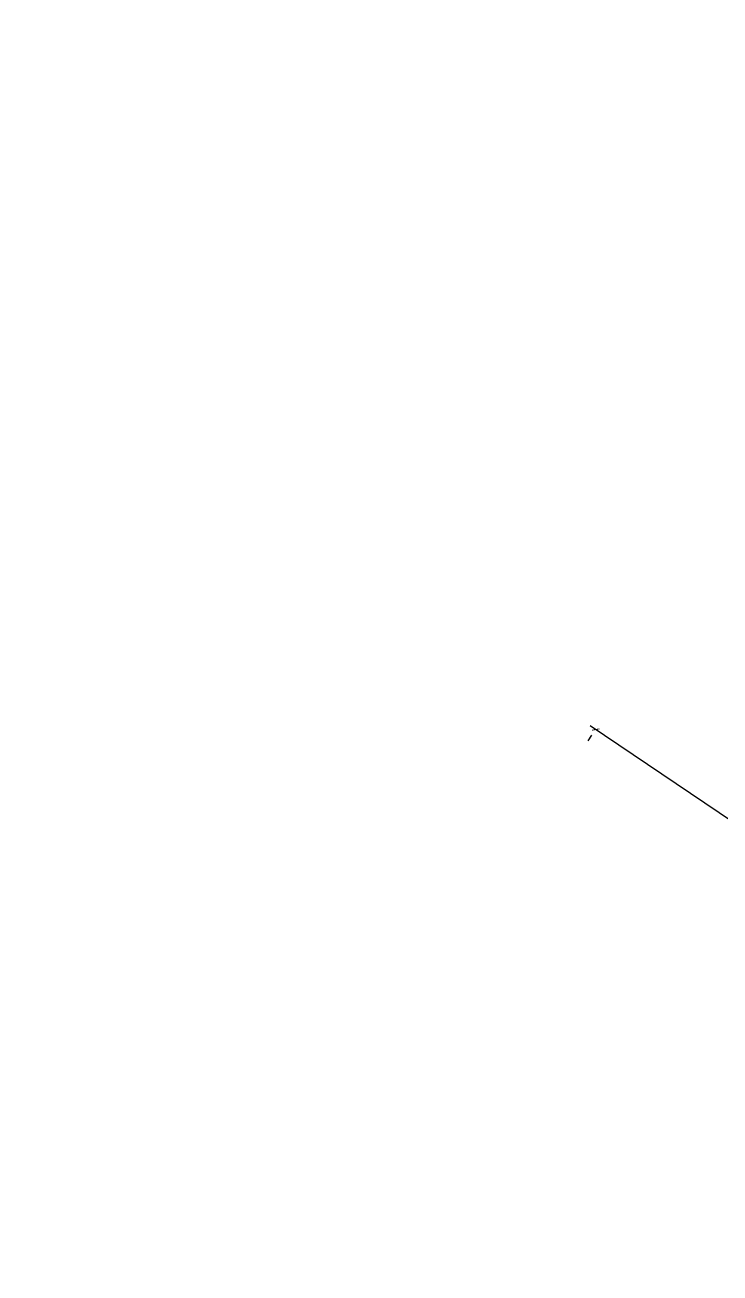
# Model space of a CAD drawing. Header units: millimetres. Extents: x -813692 to 807431, y 0 to 1813163.
# Drawn here: x 56791 to 77488, y 947289 to 984426 of the extents above; entities that cross this region are included whole.
import ezdxf

# ---------------------------------------------------------------- set-up
doc = ezdxf.new("R2010")
doc.units = ezdxf.units.MM
doc.layers.add('A-ANNO-DIMS', color=7, linetype='Continuous', lineweight=9)
doc.layers.add('АР_монолит', color=252, linetype='Continuous', lineweight=50)
doc.layers.add('Вставка', color=252, linetype='Continuous')
doc.styles.add('GOST 2.304', font='GOST Common.ttf')
doc.linetypes.add('Truba', pattern='A,3e-05,[4,MSH_7,S=1,R=0,X=0,Y=0],-3.022072', length=3.022102)
doc.dimstyles.new('М-200', dxfattribs={"dimtxt": 400, "dimasz": 160, "dimexe": 200, "dimexo": 400, "dimgap": 50, "dimtad": 1, "dimdec": 0, "dimzin": 0, "dimdsep": 46, "dimtxsty": 'GOST 2.304', "dimblk": 'ARCHTICK', "dimcen": 180, "dimdle": 200, "dimadec": 0, "dimazin": 0, "dimtfac": 1, "dimtdec": 0, "dimtmove": 1, "dimatfit": 0, "dimfxl": 1, "dimtolj": 1, "dimtzin": 0, "dimarcsym": 0})

# ---------------------------------------------------------------- blocks, each defined once
blk = doc.blocks.new('_ArchTick')
at = {"color": 0, "linetype": 'ByBlock', "const_width": 0.15}
blk.add_lwpolyline([(-0.5, -0.5), (0.5, 0.5)], dxfattribs=at)
blk = doc.blocks.new('*D36')
at = {"layer": 'A-ANNO-DIMS', "color": 0, "lineweight": -2, "transparency": 16777216}
for p, q in [((-22659, -81307), (-93376, -33608)), ((-93434, -34052), (-93322, -33886)), ((-23049, -81527), (-22937, -81361))]:
    blk.add_line(p, q, dxfattribs=at)
at = {"layer": 'Defpoints', "color": 0, "lineweight": 30, "transparency": 16777216}
for p in [(-93210, -33720), (-93210, -33720), (-22825, -81196)]:
    blk.add_point(p, dxfattribs=at)
at = {"layer": 'A-ANNO-DIMS', "color": 0, "lineweight": -2, "transparency": 16777216, "xscale": 160, "yscale": 160, "zscale": 160}
for p, rotation in [((-93210, -33720), 145.9999990259533), ((-22825, -81196), 325.9999990259533)]:
    blk.add_blockref('_ArchTick', p, dxfattribs=dict(at, rotation=rotation))
at = {"layer": 'A-ANNO-DIMS', "color": 0, "transparency": 16777216, "insert": (-57878, -57251), "char_height": 400, "attachment_point": 5, "rotation": 326, "style": 'GOST 2.304'}
blk.add_mtext('\\A1;84900', dxfattribs=at)
blk = doc.blocks.new('Оси200')
at = {"layer": 'A-ANNO-DIMS'}
dim = blk.add_aligned_dim(p1=(-22825.1, -81195.6), p2=(-93210.4, -33720.1), distance=0, dimstyle='М-200', dxfattribs=at)
dim.commit()
dim.dimension.update_dxf_attribs({"geometry": '*D36', "text_midpoint": (-57878, -57250.6)})
blk = doc.blocks.new('A$C6724712c')
at = {"layer": 'A-ANNO-DIMS', "color": 18, "lineweight": 0, "true_color": 0x000000}
blk.add_blockref('Оси200', (433047.4, 279674.7), dxfattribs=at)

msp = doc.modelspace()

# ---------------------------------------------------------------- block references
at = {"layer": 'Вставка', "linetype": 'Truba', "lineweight": 30, "ltscale": 100}
msp.add_blockref('A$C6724712c', (-266052.4, 717506.5), dxfattribs=at)

doc.saveas('drawing.dxf')
